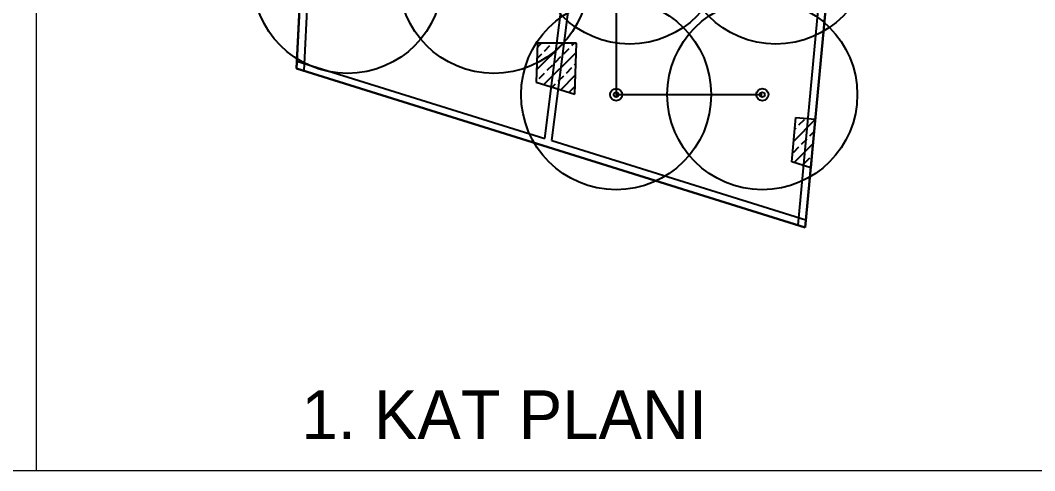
# Model space of a CAD drawing. Header units: centimetres. Extents: x 247996 to 276712, y -458149 to -450648.
# Drawn here: x 252299 to 254381, y -458149 to -457225 of the extents above; entities that cross this region are included whole.
import ezdxf

# ---------------------------------------------------------------- set-up
doc = ezdxf.new("R2010")
doc.units = ezdxf.units.CM
doc.layers.add('ANTED', color=144, linetype='Continuous', lineweight=0)
for name, color, linetype in [('MKDU0', 50, 'Continuous'), ('MTY-SPRINKLER', 15, 'Continuous'), ('MTY-SPRINKLER-BORU', 140, 'Continuous'), ('MTY-SPRINKLER-KORUMA', 8, 'Continuous')]:
    doc.layers.add(name, color=color, linetype=linetype)

# ---------------------------------------------------------------- blocks, each defined once
blk = doc.blocks.new('ASL-SPR-PE')
for radius in [12.5, 5]:
    blk.add_circle((0, 0), radius)

msp = doc.modelspace()

# ---------------------------------------------------------------- linework, layer by layer
at = {"layer": 'ANTED'}
for p, q in [((252331.1, -450649.1), (252331.1, -458149.1)), ((276712.4, -458149.1), (248038.8, -458149.1))]:
    msp.add_line(p, q, dxfattribs=at)
at = {"layer": 'MKDU0', "color": 8, "ltscale": 0.03}
for p, q in [((253909.7, -457650), (254297, -453482.7)), ((254297, -453482.7), (253909.7, -457650)), ((253895.1, -457645.5), (254058.3, -455889.2)), ((253389.5, -457472.1), (253576.6, -456003.7)), ((253374.9, -457467.6), (253550.6, -456089.2)), ((252923, -456189.5), (252865.5, -457324.4)), ((252937.2, -456205.3), (252880.3, -457329.1)), ((252865.5, -457324.4), (252871.8, -457200.7)), ((253359.9, -457272.3), (253357.6, -457352.2)), ((253358.3, -457327.3), (253413.4, -457272.3)), ((253359.6, -457281.1), (253368.5, -457272.3)), ((253439.9, -457272.3), (253359.9, -457272.3)), ((253374.6, -457288.6), (253385.8, -457277.4)), ((253413.9, -457294.2), (253425.1, -457283)), ((253430.7, -457277.4), (253435.8, -457272.3)), ((253436.9, -457376.9), (253439.9, -457272.3)), ((253359, -457304.2), (253369, -457294.2)), ((253373.4, -457357.1), (253439.4, -457291.2)), ((253397, -457311.1), (253408.3, -457299.8)), ((252865.5, -457324.4), (253909.7, -457650)), ((253909.7, -457650), (252865.5, -457324.4)), ((252866.3, -457309), (253374.9, -457467.6)), ((253380.2, -457327.9), (253391.4, -457316.7)), ((253419.5, -457333.5), (253430.7, -457322.3)), ((253436.3, -457316.7), (253438.7, -457314.3)), ((253363.4, -457344.7), (253374.6, -457333.5)), ((253402.7, -457350.3), (253413.9, -457339.1)), ((253407.7, -457367.8), (253438.1, -457337.4)), ((253357.6, -457352.2), (253436.9, -457376.9)), ((253357.7, -457350.4), (253357.8, -457350.3)), ((253390.5, -457362.5), (253397, -457356)), ((253425.1, -457372.8), (253436.3, -457361.6)), ((253882, -457515.7), (253890.5, -457424.6)), ((253890.5, -457424.6), (253930.3, -457428.3)), ((253930.3, -457428.3), (253921.1, -457527.9)), ((253886, -457473.2), (253930.3, -457428.9)), ((253888.3, -457448.4), (253891, -457445.8)), ((253896.6, -457440.1), (253907.8, -457428.9)), ((253902.2, -457479.4), (253913.4, -457468.2)), ((253919, -457462.6), (253928, -457453.7)), ((253389.5, -457472.1), (253911.1, -457634.8)), ((253885.3, -457496.3), (253896.6, -457485)), ((253886.9, -457517.2), (253925.7, -457478.4)), ((253907.8, -457518.7), (253919, -457507.5)), ((253921.1, -457527.9), (253882, -457515.7))]:
    msp.add_line(p, q, dxfattribs=at)
at = {"layer": 'MTY-SPRINKLER-BORU'}
msp.add_lwpolyline([(253521.5, -457079), (253521.5, -457377.9), (253521.5, -457379), (253526, -457379), (253526, -457377.9), (253821.5, -457377.9)], dxfattribs=at)
at = {"layer": 'MTY-SPRINKLER-KORUMA'}
for centre in [(253549.3, -457079.2), (253849.3, -457079.2), (252970.4, -457139.3), (253270.4, -457139.3), (253521.5, -457377.9), (253821.5, -457377.9)]:
    msp.add_circle(centre, 195, dxfattribs=at)

# ---------------------------------------------------------------- block references
at = {"layer": 'MTY-SPRINKLER'}
for p in [(253521.5, -457377.9), (253821.5, -457377.9)]:
    msp.add_blockref('ASL-SPR-PE', p, dxfattribs=at)

# ---------------------------------------------------------------- texts
at = {"layer": 'MKDU0', "color": 8, "ltscale": 0.03, "insert": (252875.8, -457984.4), "char_height": 100, "attachment_point": 1}
msp.add_mtext_dynamic_manual_height_columns('1. KAT PLANI', width=6918.504, gutter_width=6, heights=[0], dxfattribs=at)

doc.saveas('drawing.dxf')
